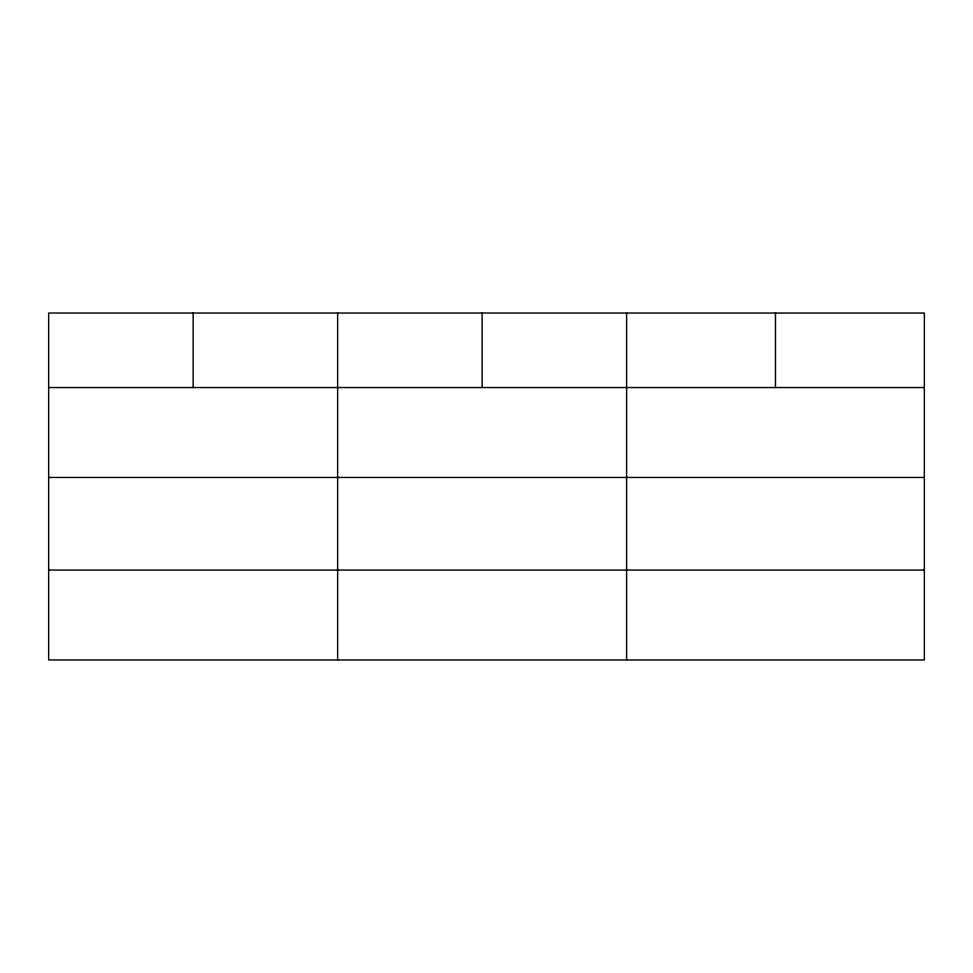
<?xml version="1.0" encoding="UTF-8"?>
<svg xmlns="http://www.w3.org/2000/svg" width="973" height="973" viewBox="0 0 973 973"><rect width="100%" height="100%" fill="white"/><g stroke="black" fill="none" stroke-linecap="round" stroke-linejoin="round"><path stroke-width="1.46" d="M924.35 477.451L924.35 313.038L48.65 313.038L48.65 659.962L924.35 659.962L924.35 477.451L48.65 477.451M48.65 387.546L924.35 387.546M48.65 570.069L924.35 570.069M775.481 313.038L775.481 387.546M626.612 313.038L626.612 659.962M482.121 313.038L482.121 387.546M337.631 313.038L337.631 659.962M193.141 313.038L193.141 387.546"/></g></svg>
